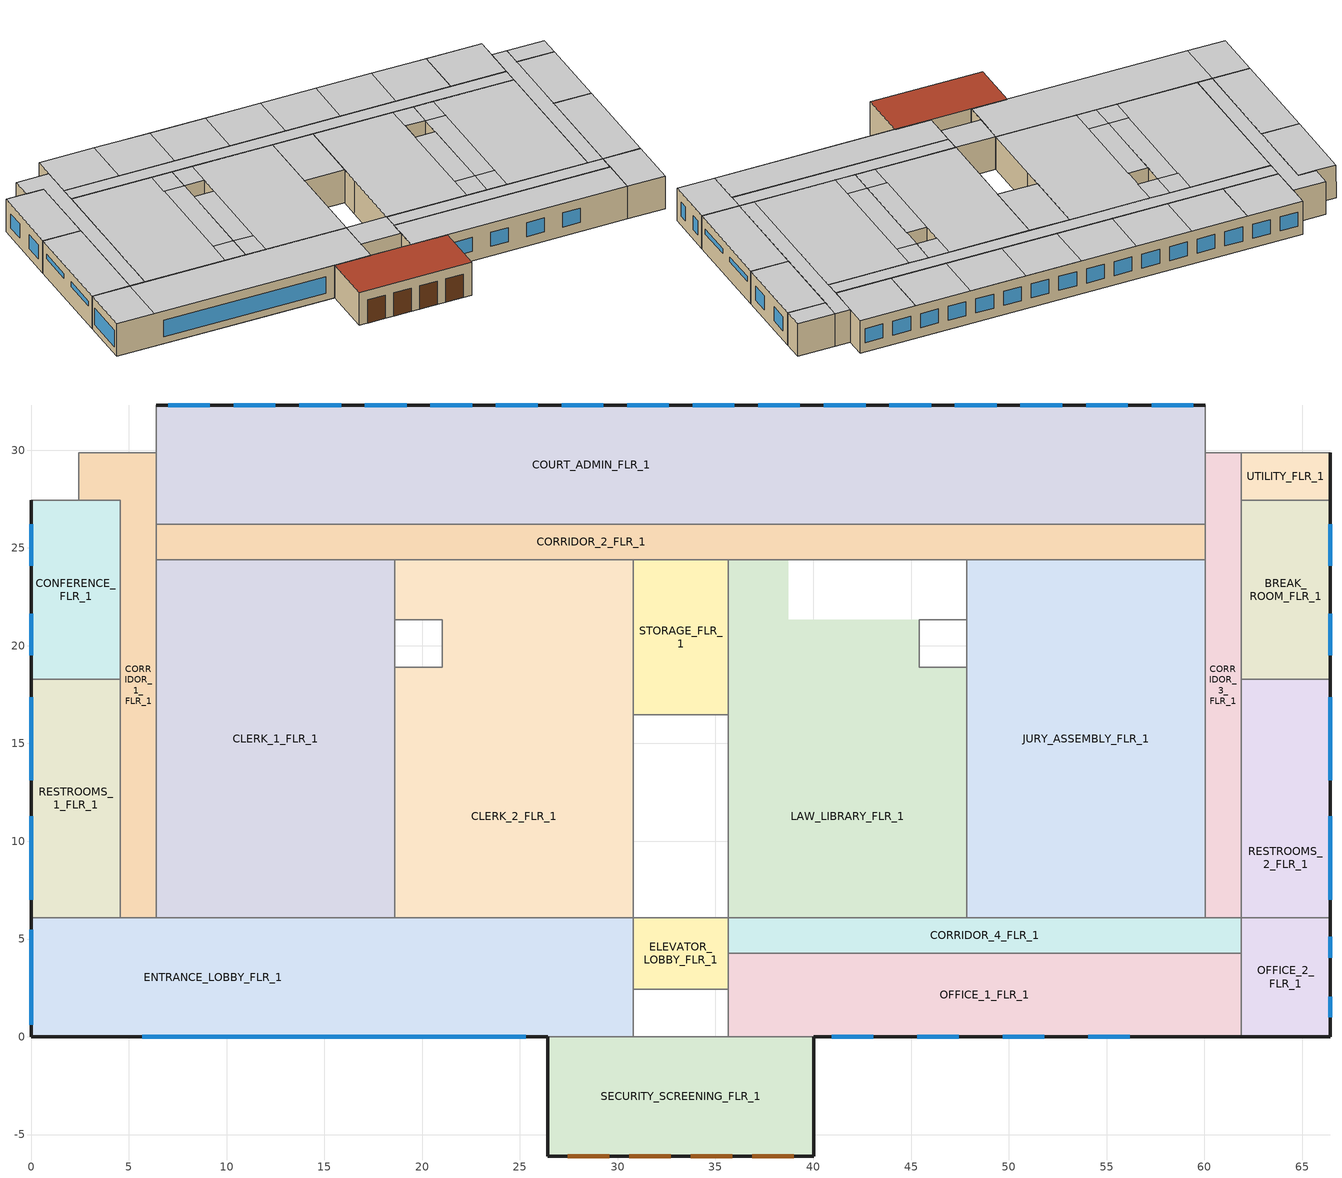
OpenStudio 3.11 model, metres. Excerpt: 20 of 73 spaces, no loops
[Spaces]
SECURITY_SCREENING_FLR_1
 floor ground (Foundation F 1.26W/m*K Perim 25.81m Area 82.99m2): 40.03,0 40.03,-6.1 26.42,-6.1 26.42,0 z4.27
 wall outside: 26.42,0 26.42,-6.1 40.03,-6.1 40.03,0 z4.27:8.53
 wall to ENTRANCE_LOBBY_FLR_1: 30.78,0 26.42,0 z4.27:8.53
 wall to PUBLIC_ELEVATORS: 35.66,0 30.78,0 z4.27:8.53
 wall to OFFICE_1_FLR_1: 40.03,0 35.66,0 z4.27:8.53
 door: 30.58,-6.1 32.72,-6.1 / 27.43,-6.1 29.57,-6.1 / 36.88,-6.1 39.01,-6.1 / 33.73,-6.1 35.86,-6.1 z4.27:7.32
 roof outside: 40.03,-6.1 40.03,0 26.42,0 26.42,-6.1 z8.53
ENTRANCE_LOBBY_FLR_1
 floor to SECURE_PARKING_FLR_0: 18.59,6.1 18.59,0 0,0 0,6.1 z4.27
 floor to ELEC/MECH_FLR_0: 30.78,6.1 30.78,0 18.59,0 18.59,6.1 z4.27
 wall outside: 0,6.1 0,0 26.42,0 z4.27:8.53
 wall to CLERK_2_FLR_1: 30.78,6.1 18.59,6.1 z4.27:8.53
 wall to ELEVATOR_LOBBY_FLR_1: 30.78,2.44 30.78,6.1 z4.27:8.53
 wall to PUBLIC_ELEVATORS: 30.78,0 30.78,2.44 z4.27:8.53
 wall to RESTROOMS_1_FLR_1: 4.57,6.1 0,6.1 z4.27:8.53
 wall to CORRIDOR_1_FLR_1: 6.4,6.1 4.57,6.1 z4.27:8.53
 wall to CLERK_1_FLR_1: 18.59,6.1 6.4,6.1 z4.27:8.53
 window: 5.69,0 25.3,0 / 0,5.49 0,0.61 z5.18:7.32
 ceiling to COURTROOM_WAITING_1_FLR2: 30.78,0 30.78,6.1 4.57,6.1 4.57,0 z8.53
 ceiling to MEETING_ROOMS_1_FLR_2: 4.57,0 4.57,6.1 0,6.1 0,0 z8.53
OFFICE_1_FLR_1
 floor to OFFICES_FRONT_FLR_0: 61.87,4.27 61.87,0 35.66,0 35.66,4.27 z4.27
 wall outside: 40.03,0 61.87,0 z4.27:8.53
 wall to ELEVATOR_LOBBY_FLR_1: 35.66,4.27 35.66,2.44 z4.27:8.53
 wall to CORRIDOR_4_FLR_1: 61.87,4.27 35.66,4.27 z4.27:8.53
 wall to OFFICE_2_FLR_1: 61.87,0 61.87,4.27 z4.27:8.53
 wall to PUBLIC_ELEVATORS: 35.66,2.44 35.66,0 z4.27:8.53
 window: 45.31,0 47.45,0 / 49.68,0 51.82,0 / 54.05,0 56.18,0 / 40.94,0 43.08,0 z5.49:7.32
 ceiling to COURTROOM_WAITING_2_FLR2: 61.87,0 61.87,4.27 35.66,4.27 35.66,0 z8.53
OFFICE_2_FLR_1
 floor to OFFICES_CORNER_FLR_0: 66.45,6.1 66.45,0 61.87,0 61.87,6.1 z4.27
 wall outside: 61.87,0 66.45,0 66.45,6.1 z4.27:8.53
 wall to CORRIDOR_4_FLR_1: 61.87,6.1 61.87,4.27 z4.27:8.53
 wall to RESTROOMS_2_FLR_1: 66.45,6.1 61.87,6.1 z4.27:8.53
 window: 66.45,4.04 66.45,5.11 / 66.45,0.99 66.45,2.06 z5.49:7.32
 ceiling to MEETING_ROOMS_4_FLR_2: 66.45,0 66.45,6.1 61.87,6.1 61.87,0 z8.53
ELEVATOR_LOBBY_FLR_1
 floor to ELEVATOR_LOBBY_FLR_0: 35.66,6.1 35.66,2.44 30.78,2.44 30.78,6.1 z4.27
 wall to PUBLIC_ELEVATORS: 30.78,2.44 35.66,2.44 z4.27:8.53
 wall to PUBLIC_STAIRS_FLR_0: 35.66,6.1 30.78,6.1 z4.27:8.53
 wall to CORRIDOR_4_FLR_1: 35.66,4.27 35.66,6.1 z4.27:8.53
 ceiling to ELEVATOR_LOBBY_FLR_2: 35.66,2.44 35.66,6.1 30.78,6.1 30.78,2.44 z8.53
CORRIDOR_4_FLR_1
 floor to CORRIDOR_4_FLR_0: 61.87,6.1 61.87,4.27 35.66,4.27 35.66,6.1 z4.27
 wall to LAW_LIBRARY_FLR_1: 47.85,6.1 35.66,6.1 z4.27:8.53
 wall to JURY_ASSEMBLY_FLR_1: 60.05,6.1 47.85,6.1 z4.27:8.53
 wall to CORRIDOR_3_FLR_1: 61.87,6.1 60.05,6.1 z4.27:8.53
 ceiling to COURTROOM_WAITING_2_FLR2: 61.87,4.27 61.87,6.1 35.66,6.1 35.66,4.27 z8.53
RESTROOMS_1_FLR_1
 floor to SECURE_PARKING_FLR_0: 4.57,18.29 4.57,6.1 0,6.1 0,18.29 z4.27
 wall outside: 0,18.29 0,6.1 z4.27:8.53
 wall to CONFERENCE_FLR_1: 4.57,18.29 0,18.29 z4.27:8.53
 wall to CORRIDOR_1_FLR_1: 4.57,6.1 4.57,18.29 z4.27:8.53
 window: 0,11.28 0,7.01 / 0,17.37 0,13.11 z6.71:7.32
 ceiling to RESTROOMS_1_FLR_2: 4.57,6.1 4.57,18.29 0,18.29 0,6.1 z8.53
CORRIDOR_1_FLR_1
 floor to SECURE_PARKING_FLR_0: 6.4,29.87 6.4,6.1 4.57,6.1 4.57,27.43 2.44,27.43 2.44,29.87 z4.27
 wall to CONFERENCE_FLR_1: 2.44,27.43 4.57,27.43 4.57,18.29 z4.27:8.53
 wall to JUDGES_ELEVATOR: 2.44,29.87 2.44,27.43 z4.27:8.53
 wall to JUDGES_STAIRS_FLR_0: 6.4,29.87 2.44,29.87 z4.27:8.53
 wall to COURT_ADMIN_FLR_1: 6.4,26.21 6.4,29.87 z4.27:8.53
 wall to CORRIDOR_2_FLR_1: 6.4,24.38 6.4,26.21 z4.27:8.53
 wall to CLERK_1_FLR_1: 6.4,6.1 6.4,24.38 z4.27:8.53
 ceiling to CORRIDOR_1_FLR_2: 6.4,6.1 6.4,29.87 2.44,29.87 2.44,27.43 4.57,27.43 4.57,6.1 z8.53
CLERK_1_FLR_1
 floor to SECURE_PARKING_FLR_0: 18.59,24.38 18.59,6.1 6.4,6.1 6.4,24.38 z4.27
 wall to CORRIDOR_2_FLR_1: 18.59,24.38 6.4,24.38 z4.27:8.53
 wall to CLERK_2_FLR_1: 18.59,21.34 18.59,24.38 / 18.59,6.1 18.59,18.9 z4.27:8.53
 wall to DETENTION_ELEVATOR_1: 18.59,18.9 18.59,21.34 z4.27:8.53
 ceiling to A/V_EVIDENCE_STORAGE_1_FLR_2: 18.59,21.34 18.59,24.38 16.15,24.38 16.15,21.34 z8.53
 ceiling to MEETING_ROOMS_2_FLR_2: 18.59,6.1 18.59,9.14 16.15,9.14 16.15,6.1 z8.53
 ceiling to COURTROOM_1_FLR_2: 16.15,6.1 16.15,24.38 6.4,24.38 6.4,6.1 z8.53
 ceiling to COURTFLOOR_HOLDING_1_FLR_2: 18.59,9.14 18.59,21.34 16.15,21.34 16.15,9.14 z8.53
CLERK_2_FLR_1
 floor to ELEC/MECH_FLR_0: 30.78,16.46 30.78,6.1 18.59,6.1 18.59,16.46 z4.27
 floor to CENTRAL_HOLDING_FLR_0: 30.78,24.38 30.78,16.46 18.59,16.46 18.59,18.9 21.03,18.9 21.03,21.34 18.59,21.34 18.59,24.38 z4.27
 wall to DETENTION_ELEVATOR_1: 18.59,21.34 21.03,21.34 21.03,18.9 18.59,18.9 z4.27:8.53
 wall to CORRIDOR_2_FLR_1: 30.78,24.38 18.59,24.38 z4.27:8.53
 wall to STORAGE_FLR_1: 30.78,16.46 30.78,24.38 z4.27:8.53
 wall to SERVICE_SHAFT: 30.78,14.02 30.78,16.46 z4.27:8.53
 wall to PUBLIC_STAIRS_FLR_0: 30.78,6.1 30.78,14.02 z4.27:8.53
 ceiling to A/V_EVIDENCE_STORAGE_1_FLR_2: 21.03,21.34 21.03,24.38 18.59,24.38 18.59,21.34 z8.53
 ceiling to MEETING_ROOMS_2_FLR_2: 21.03,6.1 21.03,9.14 18.59,9.14 18.59,6.1 z8.53
 ceiling to COURTFLOOR_HOLDING_1_FLR_2: 21.03,9.14 21.03,18.9 18.59,18.9 18.59,9.14 z8.53
 ceiling to COURTROOM_2_FLR_2: 30.78,6.1 30.78,24.38 21.03,24.38 21.03,6.1 z8.53
LAW_LIBRARY_FLR_1
 floor to MAINTENANCE_FLR_0: 47.85,16.46 47.85,6.1 35.66,6.1 35.66,16.46 z4.27
 floor to CENTRAL_HOLDING_FLR_0: 38.71,24.38 38.71,21.34 45.42,21.34 45.42,18.9 47.85,18.9 47.85,16.46 35.66,16.46 35.66,24.38 z4.27
 wall to JURY_ASSEMBLY_FLR_1: 47.85,21.34 47.85,24.38 / 47.85,6.1 47.85,18.9 z4.27:8.53
 wall to DETENTION_ELEVATOR_2: 47.85,18.9 45.42,18.9 45.42,21.34 47.85,21.34 z4.27:8.53
 wall to SERVICE_SHAFT: 35.66,16.46 35.66,14.02 z4.27:8.53
 wall to STORAGE_FLR_1: 35.66,24.38 35.66,16.46 z4.27:8.53
 wall to CORRIDOR_2_FLR_1: 47.85,24.38 35.66,24.38 z4.27:8.53
 wall to PUBLIC_STAIRS_FLR_0: 35.66,14.02 35.66,6.1 z4.27:8.53
 ceiling to A/V_EVIDENCE_STORAGE_2_FLR_2: 47.85,21.34 47.85,24.38 45.42,24.38 45.42,21.34 z8.53
 ceiling to COURTFLOOR_HOLDING_2_FLR_2: 47.85,9.14 47.85,18.9 45.42,18.9 45.42,9.14 z8.53
 ceiling to COURTROOM_3_FLR_2: 45.42,6.1 45.42,24.38 35.66,24.38 35.66,6.1 z8.53
 ceiling to MEETING_ROOMS_3_FLR_2: 47.85,6.1 47.85,9.14 45.42,9.14 45.42,6.1 z8.53
JURY_ASSEMBLY_FLR_1
 floor to STORAGE_FLR_0: 60.05,24.38 60.05,6.1 47.85,6.1 47.85,24.38 z4.27
 wall to DETENTION_ELEVATOR_2: 47.85,21.34 47.85,18.9 z4.27:8.53
 wall to CORRIDOR_2_FLR_1: 60.05,24.38 47.85,24.38 z4.27:8.53
 wall to CORRIDOR_3_FLR_1: 60.05,6.1 60.05,24.38 z4.27:8.53
 ceiling to COURTROOM_4_FLR_2: 60.05,6.1 60.05,24.38 50.29,24.38 50.29,6.1 z8.53
 ceiling to A/V_EVIDENCE_STORAGE_2_FLR_2: 50.29,21.34 50.29,24.38 47.85,24.38 47.85,21.34 z8.53
 ceiling to COURTFLOOR_HOLDING_2_FLR_2: 50.29,9.14 50.29,21.34 47.85,21.34 47.85,9.14 z8.53
 ceiling to MEETING_ROOMS_3_FLR_2: 50.29,6.1 50.29,9.14 47.85,9.14 47.85,6.1 z8.53
CORRIDOR_3_FLR_1
 floor to CORRIDOR_3_FLR_0: 61.87,29.87 61.87,6.1 60.05,6.1 60.05,29.87 z4.27
 wall to RESTROOMS_2_FLR_1: 61.87,6.1 61.87,18.29 z4.27:8.53
 wall to CORRIDOR_2_FLR_1: 60.05,26.21 60.05,24.38 z4.27:8.53
 wall to COURT_ADMIN_FLR_1: 60.05,29.87 60.05,26.21 z4.27:8.53
 wall to SECONDARY_STAIRS_FLR_0: 61.87,29.87 60.05,29.87 z4.27:8.53
 wall to UTILITY_FLR_1: 61.87,27.43 61.87,29.87 z4.27:8.53
 wall to BREAK_ROOM_FLR_1: 61.87,18.29 61.87,27.43 z4.27:8.53
 ceiling to CORRIDOR_3_FLR_2: 61.87,6.1 61.87,29.87 60.05,29.87 60.05,6.1 z8.53
RESTROOMS_2_FLR_1
 floor to RESTROOMS_FLR_0: 66.45,12.19 66.45,6.1 61.87,6.1 61.87,12.19 z4.27
 floor to UTILITY_FLR_0: 66.45,18.29 66.45,12.19 61.87,12.19 61.87,18.29 z4.27
 wall outside: 66.45,6.1 66.45,18.29 z4.27:8.53
 wall to BREAK_ROOM_FLR_1: 66.45,18.29 61.87,18.29 z4.27:8.53
 window: 66.45,7.01 66.45,11.28 / 66.45,13.11 66.45,17.37 z6.71:7.32
 ceiling to RESTROOMS_2_FLR_2: 66.45,6.1 66.45,18.29 61.87,18.29 61.87,6.1 z8.53
STORAGE_FLR_1
 floor to CENTRAL_HOLDING_FLR_0: 35.66,24.38 35.66,16.46 30.78,16.46 30.78,24.38 z4.27
 wall to SERVICE_SHAFT: 30.78,16.46 35.66,16.46 z4.27:8.53
 wall to CORRIDOR_2_FLR_1: 35.66,24.38 30.78,24.38 z4.27:8.53
 ceiling to STORAGE_FLR_2: 35.66,16.46 35.66,24.38 30.78,24.38 30.78,16.46 z8.53
CONFERENCE_FLR_1
 floor to SECURE_PARKING_FLR_0: 4.57,27.43 4.57,18.29 0,18.29 0,27.43 z4.27
 wall outside: 0,27.43 0,18.29 z4.27:8.53
 wall to JUDGES_ELEVATOR: 2.44,27.43 0,27.43 z4.27:8.53
 window: 0,21.64 0,19.51 / 0,26.21 0,24.08 z5.49:7.32
 ceiling to JURY_DELIBERATION_1_FLOOR_2: 4.57,18.29 4.57,27.43 0,27.43 0,18.29 z8.53
BREAK_ROOM_FLR_1
 floor to UTILITY_FLR_0: 66.45,27.43 66.45,18.29 61.87,18.29 61.87,27.43 z4.27
 wall outside: 66.45,18.29 66.45,27.43 z4.27:8.53
 wall to UTILITY_FLR_1: 66.45,27.43 61.87,27.43 z4.27:8.53
 window: 66.45,24.08 66.45,26.21 / 66.45,19.51 66.45,21.64 z5.49:7.32
 ceiling to JURY_DELIBERATION_2_FLOOR_2: 66.45,18.29 66.45,27.43 61.87,27.43 61.87,18.29 z8.53
CORRIDOR_2_FLR_1
 floor to SECURE_PARKING_FLR_0: 18.59,26.21 18.59,24.38 6.4,24.38 6.4,26.21 z4.27
 floor to STORAGE_FLR_0: 60.05,26.21 60.05,24.38 47.85,24.38 47.85,26.21 z4.27
 floor to CENTRAL_HOLDING_FLR_0: 38.71,26.21 38.71,24.38 18.59,24.38 18.59,26.21 z4.27
 floor to SALLY_PORT_FLR_0: 47.85,26.21 47.85,24.38 38.71,24.38 38.71,26.21 z4.27
 wall to COURT_ADMIN_FLR_1: 60.05,26.21 6.4,26.21 z4.27:8.53
 ceiling to CORRIDOR_2_FLR_2: 60.05,24.38 60.05,26.21 6.4,26.21 6.4,24.38 z8.53
COURT_ADMIN_FLR_1
 floor to SECURE_PARKING_FLR_0: 18.59,32.31 18.59,26.21 6.4,26.21 6.4,32.31 z4.27
 floor to STORAGE_FLR_0: 47.85,32.31 60.05,32.31 60.05,26.21 47.85,26.21 z4.27
 floor to CENTRAL_HOLDING_FLR_0: 38.71,32.31 38.71,26.21 18.59,26.21 18.59,32.31 z4.27
 floor to SALLY_PORT_FLR_0: 47.85,32.31 47.85,26.21 38.71,26.21 38.71,32.31 z4.27
 wall outside: 60.05,32.31 6.4,32.31 z4.27:8.53
 wall to JUDGES_STAIRS_FLR_0: 6.4,32.31 6.4,29.87 z4.27:8.53
 wall to SECONDARY_STAIRS_FLR_0: 60.05,29.87 60.05,32.31 z4.27:8.53
 window: 32.61,32.31 30.48,32.31 / 59.44,32.31 57.3,32.31 / 46.02,32.31 43.89,32.31 / 19.2,32.31 17.07,32.31 / 35.97,32.31 33.83,32.31 / 9.14,32.31 7.01,32.31 / 29.26,32.31 27.13,32.31 / 22.56,32.31 20.42,32.31 / 25.91,32.31 23.77,32.31 / 56.08,32.31 53.95,32.31 / 15.85,32.31 13.72,32.31 / 52.73,32.31 50.6,32.31 / 49.38,32.31 47.24,32.31 / 42.67,32.31 40.54,32.31 / 39.32,32.31 37.19,32.31 / 12.5,32.31 10.36,32.31 z5.49:7.32
 ceiling to JUDGES_CHAMBER_1_FLR_2: 13.11,26.21 13.11,32.31 6.4,32.31 6.4,26.21 z8.53
 ceiling to JUDICIARY_STAFF_1_FLR_2: 19.81,26.21 19.81,32.31 13.11,32.31 13.11,26.21 z8.53
 ceiling to JUDICIARY_STAFF_2_FLR_2: 26.52,26.21 26.52,32.31 19.81,32.31 19.81,26.21 z8.53
 ceiling to JUDGES_CHAMBER_2_FLR_2: 33.22,26.21 33.22,32.31 26.52,32.31 26.52,26.21 z8.53
 ceiling to JUDGES_CHAMBER_3_FLR_2: 39.93,26.21 39.93,32.31 33.22,32.31 33.22,26.21 z8.53
 ceiling to JUDICIARY_STAFF_3_FLR_2: 46.63,26.21 46.63,32.31 39.93,32.31 39.93,26.21 z8.53
 ceiling to JUDICIARY_STAFF_4_FLR_2: 53.34,26.21 53.34,32.31 46.63,32.31 46.63,26.21 z8.53
 ceiling to JUDGES_CHAMBER_4_FLR_2: 60.05,26.21 60.05,32.31 53.34,32.31 53.34,26.21 z8.53
UTILITY_FLR_1
 floor to UTILITY_FLR_0: 66.45,29.87 66.45,27.43 61.87,27.43 61.87,29.87 z4.27
 wall outside: 66.45,27.43 66.45,29.87 z4.27:8.53
 wall to SECONDARY_STAIRS_FLR_0: 66.45,29.87 61.87,29.87 z4.27:8.53
 ceiling to UTILITY_FLR_2: 66.45,27.43 66.45,29.87 61.87,29.87 61.87,27.43 z8.53
[Building]
-Courthouse-ASHRAE 169-2013-5B created: 2026-08-07 16:11:56 -0400: Nominal Floor to Floor Height {m}=6.76792e-17; Default Construction Set=DOE Ref 1980-2004 - Courthouse - ASHRAE 169-2013-5B; Standards Number of Stories=3; Standards Number of Above Ground Stories=2; Standards Building Type=Courthouse
[Site]
Denver-Aurora-Buckley AFB_CO_USA: Latitude {deg}=39.72; Longitude {deg}=-104.75; Time Zone {hr}=-7; Elevation {m}=1726
[ClimateZones]
Climate Zone Institution Name 1=ASHRAE; Climate Zone Document Name 1=ANSI/ASHRAE Standard 169; Climate Zone Document Year 1=2006; Climate Zone Value 1=5B
[SizingPeriod:DesignDay] Barometric Pressure {Pa}=82237; Rain Indicator=No; Snow Indicator=No; Day of Month=21; Daylight Saving Time Indicator=No; Humidity Condition Type=Wetbulb; Dry-Bulb Temperature Range Modifier Type=DefaultMultipliers
Name | Maximum Dry-Bulb Temperature {C} | Daily Dry-Bulb Temperature Range {deltaC} | Wind Speed {m/s} | Wind Direction {deg} | Month | Day Type | Wetbulb or DewPoint at Maximum Dry-Bulb {C} | Solar Model Indicator | ASHRAE Clear Sky Optical Depth for Beam Irradiance | ASHRAE Clear Sky Optical Depth for Diffuse Irradiance | Sky Clearness
Denver-Aurora-Buckley.AFB_CO_USA Ann Clg .4% Condns DB=>MWB | 33.9 | 14.8 | 3.6 | 30 | 7 | SummerDesignDay | 15 | ASHRAETau | 0.423 | 2.02
Denver-Aurora-Buckley.AFB_CO_USA Ann Clg .4% Condns WB=>MDB | 26.3 | 14.8 | 3.6 | 30 | 7 | SummerDesignDay | 17.9 | ASHRAETau | 0.423 | 2.02
Denver-Aurora-Buckley.AFB_CO_USA Ann Htg 99.6% Condns DB | -17.9 | 0 | 2.5 | 180 | 12 | WinterDesignDay | -17.9 | ASHRAEClearSky |  |  | 0
[Site:WaterMainsTemperature]
Calculation Method=Correlation; Annual Average Outdoor Air Temperature {C}=9.95; Maximum Difference In Monthly Average Outdoor Air Temperatures {deltaC}=23.7; Temperature Multiplier=1; Temperature Offset {deltaC}=0
[Site:GroundTemperature:Shallow]
-0.7, 1.3, 5.2, 8.9, 16, 19.7, 20.7, 18.8, 14.5, 9.1, 3.7, 0.2
[Site:GroundTemperature:Deep]
4.9, 4.6, 5.6, 7, 10.5, 13.2, 14.9, 15.4, 14.3, 12.1, 9.2, 6.7
[Site:GroundTemperature:FCfactorMethod]
January Ground Temperature {C}=7.1; February Ground Temperature {C}=3; March Ground Temperature {C}=-1; April Ground Temperature {C}=0.8; May Ground Temperature {C}=-0.2; June Ground Temperature {C}=4.8; July Ground Temperature {C}=6.1; August Ground Temperature {C}=13.7; September Ground Temperature {C}=22.2; October Ground Temperature {C}=22.7; November Ground Temperature {C}=21.7; December Ground Temperature {C}=18.5
[Construction]
Typical Insulated Exterior Mass Floor: Typical Insulation R-4.75, 4 in. Normalweight Concrete Floor, Typical Carpet Pad
Typical Insulated Exterior Mass Wall R-7.14: 1IN Stucco, 8IN CONCRETE HW RefBldg, Typical Insulation R-4.75, 1/2IN Gypsum
Typical IEAD Roof R-19.61: Roof Membrane, Typical Insulation R-18.49, Metal Roof Surface
Typical Interior Floor: 100mm Normalweight concrete floor, CP02 CARPET PAD
Typical Interior Wall: G01 13mm gypsum board, G01 13mm gypsum board
Typical Interior Ceiling: CP02 CARPET PAD, 100mm Normalweight concrete floor
Typical Insulated Carpeted 6in Slab Floor: 6 in. Normalweight Concrete Floor, Typical Carpet Pad
Typical Insulated Basement Mass Wall R-10.0: Typical Insulation R-8.45, 8 in. Concrete Block Basement Wall
U 0.59 SHGC 0.39 Simple Glazing: U 0.59 SHGC 0.39 Simple Glazing
Typical Insulated Metal Door: F08 Metal surface, Typical Insulation
U 0.88 SHGC 0.16 Sgl Ref-A-L Clr 6mm: REF A CLEAR LO 6MM
Typical Overhead Door: Typical Insulation
Typical Interior Window: Clear 3mm
Typical Interior Door; Typical Interior Partition: G05 25mm wood
InteriorFurnishings: Std Wood 6inch
[Material]
Name | Roughness | Thickness {m} | Conductivity {W/m-K} | Density {kg/m3} | Specific Heat {J/kg-K} | Thermal Absorptance | Solar Absorptance | Visible Absorptance
1IN Stucco | Smooth | 0.0253 | 0.6918 | 1858 | 837 | 0.9 | 0.92 | 0.92
1/2IN Gypsum | Smooth | 0.0127 | 0.16 | 784.9 | 830 | 0.9 | 0.4 | 0.4
Roof Membrane | VeryRough | 0.0095 | 0.16 | 1121.29 | 1460 | 0.9 | 0.7 | 0.7
F08 Metal surface; Metal Roof Surface | Smooth | 0.0008 | 45.28 | 7824 | 500 | 0.9 | 0.7 | 0.7
G05 25mm wood | MediumSmooth | 0.0254 | 0.15 | 608 | 1630 | 0.9 | 0.5 | 0.5
100mm Normalweight concrete floor | MediumSmooth | 0.1016 | 2.31 | 2322 | 832
G01 13mm gypsum board | Smooth | 0.0127 | 0.16 | 800 | 1090 | 0.9 | 0.7 | 0.5
4 in. Normalweight Concrete Floor | MediumRough | 0.1016 | 2.31 | 2322 | 832 | 0.9 | 0.7 | 0.7
8IN CONCRETE HW RefBldg | Rough | 0.2032 | 1.311 | 2240 | 836.8 | 0.9 | 0.7 | 0.7
6 in. Normalweight Concrete Floor | MediumRough | 0.1524 | 2.31 | 2322 | 832 | 0.9 | 0.7 | 0.7
8 in. Concrete Block Basement Wall | MediumRough | 0.2032 | 1.326 | 1842 | 912 | 0.9 | 0.7 | 0.7
Std Wood 6inch | MediumSmooth | 0.15 | 0.12 | 540 | 1210 | 0.9 | 0.7 | 0.7
[Material:NoMass] Roughness=Smooth; Thermal Absorptance=0.9
Name | Thermal Resistance {m2-K/W} | Solar Absorptance | Visible Absorptance
CP02 CARPET PAD | 0.1 | 0.8 | 0.8
Typical Insulation R-4.75 | 0.837294 | 0.7 | 0.7
Typical Carpet Pad | 0.21648 | 0.7 | 0.8
Typical Insulation R-18.49 | 3.25638 | 0.7 | 0.7
Typical Insulation R-8.45 | 1.4881 | 0.7 | 0.7
Typical Insulation | 0.0282222 | 0.7 | 0.7
[WindowMaterial:Glazing] Optical Data Type=SpectralAverage; Infrared Transmittance at Normal Incidence=0; Front Side Infrared Hemispherical Emissivity=0.84; Conductivity {W/m-K}=0.9; Dirt Correction Factor for Solar and Visible Transmittance=1; Solar Diffusing=No
Name | Thickness {m} | Solar Transmittance at Normal Incidence | Front Side Solar Reflectance at Normal Incidence | Back Side Solar Reflectance at Normal Incidence | Visible Transmittance at Normal Incidence | Front Side Visible Reflectance at Normal Incidence | Back Side Visible Reflectance at Normal Incidence | Back Side Infrared Hemispherical Emissivity
Clear 3mm | 0.003 | 0.837 | 0.075 | 0 | 0.898 | 0.081 | 0 | 0.84
REF A CLEAR LO 6MM | 0.006 | 0.066 | 0.341 | 0.493 | 0.08 | 0.41 | 0.37 | 0.4
[Construction:FfactorGroundFloor]
Foundation F 1.26W/m*K Perim 25.81m Area 82.99m2: F-Factor {W/m-K}=1.26344; Area {m2}=82.9934; PerimeterExposed {m}=25.8064
[DefaultConstructionSet]
DOE Ref 1980-2004 - Courthouse - ASHRAE 169-2013-5B: Default Exterior Surface Constructions=Default Surface Constructions 1; Default Interior Surface Constructions=Default Surface Constructions 2; Default Ground Contact Surface Constructions=Default Surface Constructions 3; Default Exterior SubSurface Constructions=Default Sub Surface Constructions 1; Default Interior SubSurface Constructions=Default Sub Surface Constructions 2; Interior Partition Construction=Typical Interior Partition
[DefaultSurfaceConstructions]
Name | Floor Construction | Wall Construction | Roof Ceiling Construction
Default Surface Constructions 1 | Typical Insulated Exterior Mass Floor | Typical Insulated Exterior Mass Wall R-7.14 | Typical IEAD Roof R-19.61
Default Surface Constructions 2 | Typical Interior Floor | Typical Interior Wall | Typical Interior Ceiling
Default Surface Constructions 3 | Typical Insulated Carpeted 6in Slab Floor | Typical Insulated Basement Mass Wall R-10.0
[DefaultSubSurfaceConstructions]
Name | Fixed Window Construction | Operable Window Construction | Door Construction | Glass Door Construction | Overhead Door Construction | Tubular Daylight Dome Construction | Tubular Daylight Diffuser Construction
Default Sub Surface Constructions 1 | U 0.59 SHGC 0.39 Simple Glazing | U 0.59 SHGC 0.39 Simple Glazing | Typical Insulated Metal Door | U 0.88 SHGC 0.16 Sgl Ref-A-L Clr 6mm | Typical Overhead Door | Typical Interior Window | Typical Interior Window
Default Sub Surface Constructions 2 | Typical Interior Window | Typical Interior Window | Typical Interior Door
[WindowMaterial:SimpleGlazingSystem]
U 0.59 SHGC 0.39 Simple Glazing: U-Factor {W/m2-K}=3.35018; Solar Heat Gain Coefficient=0.39; Visible Transmittance=0.81
[ThermostatSetpoint:DualSetpoint] Heating Setpoint Temperature Schedule=Courthouse HTGSETP; Cooling Setpoint Temperature Schedule=Courthouse CLGSETP
Break Room Thermostat 1; Office Thermostat 1; Office Thermostat 2; Conference Thermostat 1; Corridor Thermostat 1; Corridor Thermostat 3; Corridor Thermostat 6; Corridor Thermostat 9; Office Thermostat 3; Elevator Lobby Thermostat 2; Entrance Lobby Thermostat 1; Jury Assembly Thermostat 1; Library Thermostat 1; Office Thermostat 10; Office Thermostat 11; Restrooms Thermostat 1; Restrooms Thermostat 3; Security Screening Thermostat 1; Storage Thermostat 5; Utility Thermostat 3
[BuildingStory]
Building Story 1: Nominal Z Coordinate {m}=4.2672; Nominal Floor to Floor Height {m}=4.2672
[Space] Building Story=Building Story 1
Name | Space Type | Thermal Zone
SECURITY_SCREENING_FLR_1 | Security Screening | SECURITY_SCREENING_FLR_1 ZN
ENTRANCE_LOBBY_FLR_1 | Entrance Lobby | ENTRANCE_LOBBY_FLR_1 ZN
OFFICE_1_FLR_1 | Office | OFFICE_1_FLR_1 ZN
OFFICE_2_FLR_1 | Office | OFFICE_2_FLR_1 ZN
ELEVATOR_LOBBY_FLR_1 | Elevator Lobby | ELEVATOR_LOBBY_FLR_1 ZN
CORRIDOR_4_FLR_1 | Corridor | CORRIDOR_4_FLR_1 ZN
RESTROOMS_1_FLR_1 | Restrooms | RESTROOMS_1_FLR_1 ZN
CORRIDOR_1_FLR_1 | Corridor | CORRIDOR_1_FLR_1 ZN
CLERK_1_FLR_1 | Office | CLERK_1_FLR_1 ZN
CLERK_2_FLR_1 | Office | CLERK_2_FLR_1 ZN
LAW_LIBRARY_FLR_1 | Library | LAW_LIBRARY_FLR_1 ZN
JURY_ASSEMBLY_FLR_1 | Jury Assembly | JURY_ASSEMBLY_FLR_1 ZN
CORRIDOR_3_FLR_1 | Corridor | CORRIDOR_3_FLR_1 ZN
RESTROOMS_2_FLR_1 | Restrooms | RESTROOMS_2_FLR_1 ZN
STORAGE_FLR_1 | Storage | STORAGE_FLR_1 ZN
CONFERENCE_FLR_1 | Conference | CONFERENCE_FLR_1 ZN
BREAK_ROOM_FLR_1 | Break Room | BREAK_ROOM_FLR_1 ZN
CORRIDOR_2_FLR_1 | Corridor | CORRIDOR_2_FLR_1 ZN
COURT_ADMIN_FLR_1 | Office | COURT_ADMIN_FLR_1 ZN
UTILITY_FLR_1 | Utility | UTILITY_FLR_1 ZN
[SpaceType] Standards Building Type=Courthouse
Name | Default Schedule Set | Design Specification Outdoor Air Object | Standards Space Type
Break Room | Break Room Schedule Set | Break Room Ventilation | Break Room
Conference | Conference Schedule Set | Conference Ventilation | Conference
Corridor | Corridor Schedule Set | Corridor Ventilation | Corridor
Elevator Lobby | Elevator Lobby Schedule Set | Elevator Lobby Ventilation | Elevator Lobby
Entrance Lobby | Entrance Lobby Schedule Set | Entrance Lobby Ventilation | Entrance Lobby
Jury Assembly | Jury Assembly Schedule Set | Jury Assembly Ventilation | Jury Assembly
Library | Library Schedule Set | Library Ventilation | Library
Office | Office Schedule Set | Office Ventilation | Office
Restrooms | Restrooms Schedule Set | Restrooms Ventilation | Restrooms
Security Screening | Security Screening Schedule Set | Security Screening Ventilation | Security Screening
Storage | Storage Schedule Set | Storage Ventilation | Storage
Utility | Utility Schedule Set | Utility Ventilation | Utility
[People:Definition] Number of People Calculation Method=People/Area; Fraction Radiant=0.3; Thermal Comfort Model Type 1=AdaptiveASH55
Name | People per Space Floor Area {person/m2}
Break Room People Definition; Office People Definition | 0.0538196
Conference People Definition | 0.538196
Elevator Lobby People Definition; Entrance Lobby People Definition; Library People Definition; Security Screening People Definition | 0.107639
Jury Assembly People Definition | 1.29167
[People] Work Efficiency Schedule=Work Efficiency Schedule; Clothing Insulation Calculation Method=ClothingInsulationSchedule; Clothing Insulation Schedule=Clothing Schedule; Air Velocity Schedule=Air Velocity Schedule; Multiplier=1
Name | People Definition | Space or SpaceType
Break Room People | Break Room People Definition | Break Room
Conference People | Conference People Definition | Conference
Elevator Lobby People | Elevator Lobby People Definition | Elevator Lobby
Entrance Lobby People | Entrance Lobby People Definition | Entrance Lobby
Jury Assembly People | Jury Assembly People Definition | Jury Assembly
Library People | Library People Definition | Library
Office People | Office People Definition | Office
Security Screening People | Security Screening People Definition | Security Screening
[Lights:Definition] Design Level Calculation Method=Watts/Area; Fraction Radiant=0.7; Fraction Visible=0.2; Return Air Fraction=0
Name | Watts per Space Floor Area {W/m2}
Break Room Lights Definition | 20.2792
Conference Lights Definition | 19.8056
Corridor Lights Definition | 8.44967
Elevator Lobby Lights Definition; Entrance Lobby Lights Definition; Security Screening Lights Definition | 21.9584
Jury Assembly Lights Definition | 21.5278
Library Lights Definition | 22.7119
Office Lights Definition | 18.5893
Restrooms Lights Definition | 15.1771
Storage Lights Definition | 13.6702
Utility Lights Definition | 25.349
[Lights] Fraction Replaceable=0
Name | Lights Definition | Space or SpaceType
Break Room Lights | Break Room Lights Definition | Break Room
Conference Lights | Conference Lights Definition | Conference
Corridor Lights | Corridor Lights Definition | Corridor
Elevator Lobby Lights | Elevator Lobby Lights Definition | Elevator Lobby
Entrance Lobby Lights | Entrance Lobby Lights Definition | Entrance Lobby
Jury Assembly Lights | Jury Assembly Lights Definition | Jury Assembly
Library Lights | Library Lights Definition | Library
Office Lights | Office Lights Definition | Office
Restrooms Lights | Restrooms Lights Definition | Restrooms
Security Screening Lights | Security Screening Lights Definition | Security Screening
Storage Lights | Storage Lights Definition | Storage
Utility Lights | Utility Lights Definition | Utility
[ElectricEquipment:Definition] Fraction Radiant=0.5
Name | Design Level Calculation Method | Watts per Space Floor Area {W/m2} | Fraction Latent | Fraction Lost | Design Level {W}
Break Room Elec Equip Definition | Watts/Area | 60.6008 | 0 | 0
Conference Elec Equip Definition | Watts/Area | 10.7639 | 0 | 0
Corridor Elec Equip Definition | Watts/Area | 3.12153 | 0 | 0
Elevator Lobby Elec Equip Definition; Entrance Lobby Elec Equip Definition; Restrooms Elec Equip Definition; Utility Elec Equip Definition | Watts/Area | 2.90626 | 0 | 0
Office Elec Equip Definition | Watts/Area | 9.3646 | 0 | 0
Elevator Lift Motor | EquipmentLevel |  |  |  | 14610
[ElectricEquipment]
Name | Electric Equipment Definition | Space or SpaceType | Schedule | Multiplier
Break Room Elec Equip | Break Room Elec Equip Definition | Break Room
Conference Elec Equip | Conference Elec Equip Definition | Conference
Corridor Elec Equip | Corridor Elec Equip Definition | Corridor
Elevator Lobby Elec Equip | Elevator Lobby Elec Equip Definition | Elevator Lobby
Entrance Lobby Elec Equip | Entrance Lobby Elec Equip Definition | Entrance Lobby
Office Elec Equip | Office Elec Equip Definition | Office
Restrooms Elec Equip | Restrooms Elec Equip Definition | Restrooms
Utility Elec Equip | Utility Elec Equip Definition | Utility
5 Elevator Lift Motors | Elevator Lift Motor | ELEVATOR_LOBBY_FLR_1 | Courthouse BLDG ELEVATORS | 5
[DesignSpecification:OutdoorAir]
Name | Outdoor Air Method | Outdoor Air Flow per Person {m3/s-person} | Outdoor Air Flow per Floor Area {m3/s-m2} | Outdoor Air Flow Air Changes per Hour {1/hr}
Break Room Ventilation; Elevator Lobby Ventilation; Entrance Lobby Ventilation; Jury Assembly Ventilation; Security Screening Ventilation | Sum | 0.00707921
Conference Ventilation; Office Ventilation | Sum | 0.00943895
Corridor Ventilation; Utility Ventilation | Sum |  | 0.000254
Library Ventilation | Sum | 0.00799951
Restrooms Ventilation |  | 0 | 0 | 0
Storage Ventilation | Sum |  | 0.000762
[DefaultScheduleSet] Electric Equipment Schedule=Courthouse BLDG_EQUIP_SCH
Name | Number of People Schedule | People Activity Level Schedule | Lighting Schedule
Break Room Schedule Set; Conference Schedule Set; Corridor Schedule Set; Elevator Lobby Schedule Set; Entrance Lobby Schedule Set; Library Schedule Set; Office Schedule Set; Restrooms Schedule Set; Security Screening Schedule Set; Storage Schedule Set | Courthouse OFFICE_OCC_SCH | Courthouse ACTIVITY_SCH | Courthouse GENERAL_LIGHT_SCH
Jury Assembly Schedule Set | Courthouse JURY_ASSEMBLY_OCC_SCH | Courthouse ACTIVITY_SCH | Courthouse JURY_ASSEMBLY_LIGHT_SCH
Utility Schedule Set |  |  | Courthouse GENERAL_LIGHT_SCH
[SpaceInfiltration:DesignFlowRate] Design Flow Rate Calculation Method=Flow/ExteriorArea; Flow per Exterior Surface Area {m3/s-m2}=0.000570329; Velocity Term Coefficient=0; Density Basis=Outdoor
Name | Space or SpaceType | Schedule | Constant Term Coefficient | Temperature Term Coefficient | Velocity Squared Term Coefficient
BREAK_ROOM_FLR_1 HVAC On Infiltration | BREAK_ROOM_FLR_1 | Infiltration HVAC On Schedule | -0.0445 | 0.0055 | 0.0295
BREAK_ROOM_FLR_1 HVAC Off Infiltration | BREAK_ROOM_FLR_1 | Infiltration HVAC Off Schedule | 0 | 0.0155 | 0.0344
CONFERENCE_FLR_1 HVAC On Infiltration | CONFERENCE_FLR_1 | Infiltration HVAC On Schedule | -0.0445 | 0.0055 | 0.0295
CONFERENCE_FLR_1 HVAC Off Infiltration | CONFERENCE_FLR_1 | Infiltration HVAC Off Schedule | 0 | 0.0155 | 0.0344
OFFICE_1_FLR_1 HVAC On Infiltration | OFFICE_1_FLR_1 | Infiltration HVAC On Schedule | -0.0445 | 0.0055 | 0.0295
OFFICE_1_FLR_1 HVAC Off Infiltration | OFFICE_1_FLR_1 | Infiltration HVAC Off Schedule | 0 | 0.0155 | 0.0344
UTILITY_FLR_1 HVAC On Infiltration | UTILITY_FLR_1 | Infiltration HVAC On Schedule | -0.0445 | 0.0055 | 0.0295
UTILITY_FLR_1 HVAC Off Infiltration | UTILITY_FLR_1 | Infiltration HVAC Off Schedule | 0 | 0.0155 | 0.0344
OFFICE_2_FLR_1 HVAC On Infiltration | OFFICE_2_FLR_1 | Infiltration HVAC On Schedule | -0.0445 | 0.0055 | 0.0295
OFFICE_2_FLR_1 HVAC Off Infiltration | OFFICE_2_FLR_1 | Infiltration HVAC Off Schedule | 0 | 0.0155 | 0.0344
SECURITY_SCREENING_FLR_1 HVAC On Infiltration | SECURITY_SCREENING_FLR_1 | Infiltration HVAC On Schedule | -0.0445 | 0.0055 | 0.0295
SECURITY_SCREENING_FLR_1 HVAC Off Infiltration | SECURITY_SCREENING_FLR_1 | Infiltration HVAC Off Schedule | 0 | 0.0155 | 0.0344
ENTRANCE_LOBBY_FLR_1 HVAC On Infiltration | ENTRANCE_LOBBY_FLR_1 | Infiltration HVAC On Schedule | -0.0445 | 0.0055 | 0.0295
ENTRANCE_LOBBY_FLR_1 HVAC Off Infiltration | ENTRANCE_LOBBY_FLR_1 | Infiltration HVAC Off Schedule | 0 | 0.0155 | 0.0344
COURT_ADMIN_FLR_1 HVAC On Infiltration | COURT_ADMIN_FLR_1 | Infiltration HVAC On Schedule | -0.0445 | 0.0055 | 0.0295
COURT_ADMIN_FLR_1 HVAC Off Infiltration | COURT_ADMIN_FLR_1 | Infiltration HVAC Off Schedule | 0 | 0.0155 | 0.0344
RESTROOMS_1_FLR_1 HVAC On Infiltration | RESTROOMS_1_FLR_1 | Infiltration HVAC On Schedule | -0.0445 | 0.0055 | 0.0295
RESTROOMS_1_FLR_1 HVAC Off Infiltration | RESTROOMS_1_FLR_1 | Infiltration HVAC Off Schedule | 0 | 0.0155 | 0.0344
RESTROOMS_2_FLR_1 HVAC On Infiltration | RESTROOMS_2_FLR_1 | Infiltration HVAC On Schedule | -0.0445 | 0.0055 | 0.0295
RESTROOMS_2_FLR_1 HVAC Off Infiltration | RESTROOMS_2_FLR_1 | Infiltration HVAC Off Schedule | 0 | 0.0155 | 0.0344
[ThermalZone] Use Ideal Air Loads=No
Name | Thermostat
BREAK_ROOM_FLR_1 ZN | Break Room Thermostat 1
CLERK_1_FLR_1 ZN | Office Thermostat 1
CLERK_2_FLR_1 ZN | Office Thermostat 2
CONFERENCE_FLR_1 ZN | Conference Thermostat 1
CORRIDOR_1_FLR_1 ZN | Corridor Thermostat 1
CORRIDOR_2_FLR_1 ZN | Corridor Thermostat 3
CORRIDOR_3_FLR_1 ZN | Corridor Thermostat 6
CORRIDOR_4_FLR_1 ZN | Corridor Thermostat 9
COURT_ADMIN_FLR_1 ZN | Office Thermostat 3
ELEVATOR_LOBBY_FLR_1 ZN | Elevator Lobby Thermostat 2
ENTRANCE_LOBBY_FLR_1 ZN | Entrance Lobby Thermostat 1
JURY_ASSEMBLY_FLR_1 ZN | Jury Assembly Thermostat 1
LAW_LIBRARY_FLR_1 ZN | Library Thermostat 1
OFFICE_1_FLR_1 ZN | Office Thermostat 10
OFFICE_2_FLR_1 ZN | Office Thermostat 11
RESTROOMS_1_FLR_1 ZN | Restrooms Thermostat 1
RESTROOMS_2_FLR_1 ZN | Restrooms Thermostat 3
SECURITY_SCREENING_FLR_1 ZN | Security Screening Thermostat 1
STORAGE_FLR_1 ZN | Storage Thermostat 5
UTILITY_FLR_1 ZN | Utility Thermostat 3
[InternalMass:Definition]
Internal Mass Definition 1: Construction=InteriorFurnishings; Design Level Calculation Method=SurfaceArea/Area; Surface Area per Space Floor Area=2
[InternalMass] Internal Mass Definition=Internal Mass Definition 1; Multiplier=1
Name | Space or SpaceType
ELEVATOR_LOBBY_FLR_1 Mass | ELEVATOR_LOBBY_FLR_1
BREAK_ROOM_FLR_1 Mass | BREAK_ROOM_FLR_1
CONFERENCE_FLR_1 Mass | CONFERENCE_FLR_1
CORRIDOR_1_FLR_1 Mass | CORRIDOR_1_FLR_1
OFFICE_1_FLR_1 Mass | OFFICE_1_FLR_1
UTILITY_FLR_1 Mass | UTILITY_FLR_1
OFFICE_2_FLR_1 Mass | OFFICE_2_FLR_1
LAW_LIBRARY_FLR_1 Mass | LAW_LIBRARY_FLR_1
CLERK_1_FLR_1 Mass | CLERK_1_FLR_1
SECURITY_SCREENING_FLR_1 Mass | SECURITY_SCREENING_FLR_1
ENTRANCE_LOBBY_FLR_1 Mass | ENTRANCE_LOBBY_FLR_1
CORRIDOR_4_FLR_1 Mass | CORRIDOR_4_FLR_1
COURT_ADMIN_FLR_1 Mass | COURT_ADMIN_FLR_1
JURY_ASSEMBLY_FLR_1 Mass | JURY_ASSEMBLY_FLR_1
CORRIDOR_3_FLR_1 Mass | CORRIDOR_3_FLR_1
CLERK_2_FLR_1 Mass | CLERK_2_FLR_1
STORAGE_FLR_1 Mass | STORAGE_FLR_1
CORRIDOR_2_FLR_1 Mass | CORRIDOR_2_FLR_1
RESTROOMS_1_FLR_1 Mass | RESTROOMS_1_FLR_1
RESTROOMS_2_FLR_1 Mass | RESTROOMS_2_FLR_1
[Schedule:Ruleset]
Name | Default Day Schedule | Summer Design Day Schedule | Winter Design Day Schedule
Clothing Schedule | Clothing Schedule Default Winter Clothes
Air Velocity Schedule | Air Velocity Schedule Default
Work Efficiency Schedule | Work Efficiency Schedule Default
Courthouse OFFICE_OCC_SCH | Schedule Day 1
Courthouse ACTIVITY_SCH | Courthouse ACTIVITY_SCH Default | Courthouse ACTIVITY_SCH Summer Design Day | Courthouse ACTIVITY_SCH Winter Design Day
Courthouse GENERAL_LIGHT_SCH | Schedule Day 4
Courthouse BLDG_EQUIP_SCH | Schedule Day 5 | Courthouse BLDG_EQUIP_SCH Summer Design Day | Courthouse BLDG_EQUIP_SCH Winter Design Day
Courthouse HTGSETP | Courthouse HTGSETP Default | Courthouse HTGSETP Summer Design Day | Courthouse HTGSETP Winter Design Day
Courthouse CLGSETP | Courthouse CLGSETP Default | Courthouse CLGSETP Summer Design Day | Courthouse CLGSETP Winter Design Day
Courthouse JURY_ASSEMBLY_OCC_SCH | Schedule Day 19
Courthouse JURY_ASSEMBLY_LIGHT_SCH | Schedule Day 20
Courthouse BLDG ELEVATORS | Courthouse BLDG ELEVATORS Default
Infiltration HVAC On Schedule | Courthouse HVACOperationSched Default 1 | Courthouse HVACOperationSched Summer Design Day 1 | Courthouse HVACOperationSched Winter Design Day 1
Infiltration HVAC Off Schedule | Courthouse HVACOperationSched Default inverted | Courthouse HVACOperationSched Summer Design Day inverted 1 | Courthouse HVACOperationSched Winter Design Day inverted 1
[Schedule:Day]
Clothing Schedule Default Winter Clothes; Courthouse HVACOperationSched Default inverted: 24, 0, 1
Clothing Schedule Summer Clothes: 24, 0, 0.5
Air Velocity Schedule Default: 24, 0, 0.2
Work Efficiency Schedule Default; Schedule Day 1; Schedule Day 4; Schedule Day 5; Schedule Day 19; Schedule Day 20: 24, 0, 0
Courthouse OFFICE_OCC_SCH Sat|Sun|Hol Day; Courthouse BLDG_EQUIP_SCH Winter Design Day; Courthouse JURY_ASSEMBLY_OCC_SCH Sat|Sun|Hol Day; Courthouse HVACOperationSched Default 1: No, 24, 0, 0
Courthouse OFFICE_OCC_SCH Wkdy Day: No, 7, 0, 0, 8, 0, 0.25, 9, 0, 0.75, 12, 0, 0.9, 13, 0, 0.5, 14, 0, 0.75, 17, 0, 0.9, 18, 0, 0.5, 24, 0, 0
Courthouse ACTIVITY_SCH Default; Courthouse ACTIVITY_SCH Winter Design Day; Courthouse ACTIVITY_SCH Summer Design Day: No, 24, 0, 120
Courthouse GENERAL_LIGHT_SCH Sat|Sun|Hol Day: No, 24, 0, 0.05
Courthouse GENERAL_LIGHT_SCH Wkdy Day: No, 7, 0, 0.05, 19, 0, 1, 24, 0, 0.05
Courthouse BLDG_EQUIP_SCH Sat Day: No, 6, 0, 0.238136, 8, 0, 0.384143, 12, 0, 0.480179, 17, 0, 0.336125, 19, 0, 0.288107, 24, 0, 0.238136
Courthouse BLDG_EQUIP_SCH Summer Design Day: No, 24, 0, 1
Courthouse BLDG_EQUIP_SCH Sun Day: No, 6, 0, 0.238136, 18, 0, 0.288107, 24, 0, 0.238136
Courthouse BLDG_EQUIP_SCH Wkdy Day: No, 6, 0, 0.317515, 8, 0, 0.384143, 12, 0, 0.864322, 13, 0, 0.768286, 17, 0, 0.864322, 18, 0, 0.480179, 24, 0, 0.384143
Courthouse HTGSETP Default: No, 6, 0, 15.6, 22, 0, 21, 24, 0, 15.6
Courthouse HTGSETP Summer Design Day; Courthouse HTGSETP SmrDsn|Sun Day: No, 24, 0, 15.6
Courthouse HTGSETP Winter Design Day: No, 24, 0, 21
Courthouse CLGSETP Default; Courthouse CLGSETP Summer Design Day: No, 6, 0, 26.7, 22, 0, 24, 24, 0, 26.7
Courthouse CLGSETP Sat Day: No, 6, 0, 26.7, 18, 0, 24, 24, 0, 26.7
Courthouse CLGSETP Winter Design Day; Courthouse CLGSETP WntrDsn|Sun Day: No, 24, 0, 26.7
Courthouse JURY_ASSEMBLY_OCC_SCH Mon Day: No, 8, 0, 0, 9, 0, 0.46, 10, 0, 0.35, 11, 0, 0.23, 12, 0, 0.12, 24, 0, 0
Courthouse JURY_ASSEMBLY_OCC_SCH Tue|Wed|Thu|Fri Day: No, 8, 0, 0, 17, 0, 0.05, 24, 0, 0
Courthouse JURY_ASSEMBLY_LIGHT_SCH Mon Day: No, 7, 0, 0.05, 14, 0, 1, 24, 0, 0.05
Courthouse JURY_ASSEMBLY_LIGHT_SCH Sat|Sun|Hol Day: No, 10, 0, 0.05, 11, 0, 1, 24, 0, 0.05
Courthouse JURY_ASSEMBLY_LIGHT_SCH Tue|Wed|Thu|Fri Day: No, 7, 0, 0.05, 18, 0, 1, 24, 0, 0.05
Courthouse BLDG ELEVATORS Default: No, 4, 0, 0.05, 5, 0, 0.1, 6, 0, 0.2, 7, 0, 0.4, 9, 0, 0.5, 10, 0, 0.35, 16, 0, 0.15, 17, 0, 0.35, 19, 0, 0.5, 21, 0, 0.4, 22, 0, 0.3, 23, 0, 0.2, 24, 0, 0.1
Courthouse HVACOperationSched Summer Design Day 1; Courthouse HVACOperationSched SmrDsn|Wkdy Day 1: No, 6, 0, 0, 22, 0, 1, 24, 0, 0
Courthouse HVACOperationSched Winter Design Day 1; Courthouse HVACOperationSched WntrDsn|Sat Day 1: No, 6, 0, 0, 18, 0, 1, 24, 0, 0
Courthouse HVACOperationSched Summer Design Day inverted 1; Courthouse HVACOperationSched SmrDsn|Wkdy Day inverted 1: 6, 0, 1, 22, 0, 0, 24, 0, 1
Courthouse HVACOperationSched Winter Design Day inverted 1; Courthouse HVACOperationSched WntrDsn|Sat Day inverted 1: 6, 0, 1, 18, 0, 0, 24, 0, 1
[Schedule:Rule]
Name | Schedule Ruleset | Rule Order | Day Schedule | Date Specification Type | Start Month | Start Day | End Month | End Day | Apply Sunday | Apply Saturday | Apply Monday | Apply Tuesday | Apply Wednesday | Apply Thursday | Apply Friday
Schedule Rule 1 | Clothing Schedule | 0 | Clothing Schedule Summer Clothes | DateRange | 5 | 1 | 9 | 30
Schedule Rule 2 | Courthouse OFFICE_OCC_SCH | 1 | Courthouse OFFICE_OCC_SCH Sat|Sun|Hol Day | DateRange | 1 | 1 | 12 | 31 | Yes | Yes
Schedule Rule 3 | Courthouse OFFICE_OCC_SCH | 0 | Courthouse OFFICE_OCC_SCH Wkdy Day | DateRange | 1 | 1 | 12 | 31 |  |  | Yes | Yes | Yes | Yes | Yes
Schedule Rule 4 | Courthouse GENERAL_LIGHT_SCH | 1 | Courthouse GENERAL_LIGHT_SCH Sat|Sun|Hol Day | DateRange | 1 | 1 | 12 | 31 | Yes | Yes
Schedule Rule 5 | Courthouse GENERAL_LIGHT_SCH | 0 | Courthouse GENERAL_LIGHT_SCH Wkdy Day | DateRange | 1 | 1 | 12 | 31 |  |  | Yes | Yes | Yes | Yes | Yes
Schedule Rule 6 | Courthouse BLDG_EQUIP_SCH | 2 | Courthouse BLDG_EQUIP_SCH Sat Day | DateRange | 1 | 1 | 12 | 31 |  | Yes
Schedule Rule 7 | Courthouse BLDG_EQUIP_SCH | 1 | Courthouse BLDG_EQUIP_SCH Sun Day | DateRange | 1 | 1 | 12 | 31 | Yes
Schedule Rule 8 | Courthouse BLDG_EQUIP_SCH | 0 | Courthouse BLDG_EQUIP_SCH Wkdy Day | DateRange | 1 | 1 | 12 | 31 |  |  | Yes | Yes | Yes | Yes | Yes
Schedule Rule 9 | Courthouse HTGSETP | 0 | Courthouse HTGSETP SmrDsn|Sun Day | DateRange | 1 | 1 | 12 | 31 | Yes
Schedule Rule 10 | Courthouse CLGSETP | 1 | Courthouse CLGSETP Sat Day | DateRange | 1 | 1 | 12 | 31 |  | Yes
Schedule Rule 11 | Courthouse CLGSETP | 0 | Courthouse CLGSETP WntrDsn|Sun Day | DateRange | 1 | 1 | 12 | 31 | Yes
Schedule Rule 25 | Courthouse JURY_ASSEMBLY_OCC_SCH | 2 | Courthouse JURY_ASSEMBLY_OCC_SCH Mon Day | DateRange | 1 | 1 | 12 | 31 |  |  | Yes
Schedule Rule 26 | Courthouse JURY_ASSEMBLY_OCC_SCH | 1 | Courthouse JURY_ASSEMBLY_OCC_SCH Sat|Sun|Hol Day | DateRange | 1 | 1 | 12 | 31 | Yes | Yes
Schedule Rule 27 | Courthouse JURY_ASSEMBLY_OCC_SCH | 0 | Courthouse JURY_ASSEMBLY_OCC_SCH Tue|Wed|Thu|Fri Day | DateRange | 1 | 1 | 12 | 31 |  |  |  | Yes | Yes | Yes | Yes
Schedule Rule 28 | Courthouse JURY_ASSEMBLY_LIGHT_SCH | 2 | Courthouse JURY_ASSEMBLY_LIGHT_SCH Mon Day | DateRange | 1 | 1 | 12 | 31 |  |  | Yes
Schedule Rule 29 | Courthouse JURY_ASSEMBLY_LIGHT_SCH | 1 | Courthouse JURY_ASSEMBLY_LIGHT_SCH Sat|Sun|Hol Day | DateRange | 1 | 1 | 12 | 31 | Yes | Yes
Schedule Rule 30 | Courthouse JURY_ASSEMBLY_LIGHT_SCH | 0 | Courthouse JURY_ASSEMBLY_LIGHT_SCH Tue|Wed|Thu|Fri Day | DateRange | 1 | 1 | 12 | 31 |  |  |  | Yes | Yes | Yes | Yes
Schedule Rule 45 | Infiltration HVAC On Schedule | 0 | Courthouse HVACOperationSched WntrDsn|Sat Day 1 | DateRange | 1 | 1 | 12 | 31 |  | Yes
Schedule Rule 46 | Infiltration HVAC On Schedule | 1 | Courthouse HVACOperationSched SmrDsn|Wkdy Day 1 | DateRange | 1 | 1 | 12 | 31 |  |  | Yes | Yes | Yes | Yes | Yes
Courthouse HVACOperationSched WntrDsn|Sat Day inverted Rule | Infiltration HVAC Off Schedule | 1 | Courthouse HVACOperationSched WntrDsn|Sat Day inverted 1 |  |  |  |  |  | No | Yes | No | No | No | No | No
Courthouse HVACOperationSched SmrDsn|Wkdy Day inverted Rule | Infiltration HVAC Off Schedule | 0 | Courthouse HVACOperationSched SmrDsn|Wkdy Day inverted 1 |  |  |  |  |  | No | No | Yes | Yes | Yes | Yes | Yes
